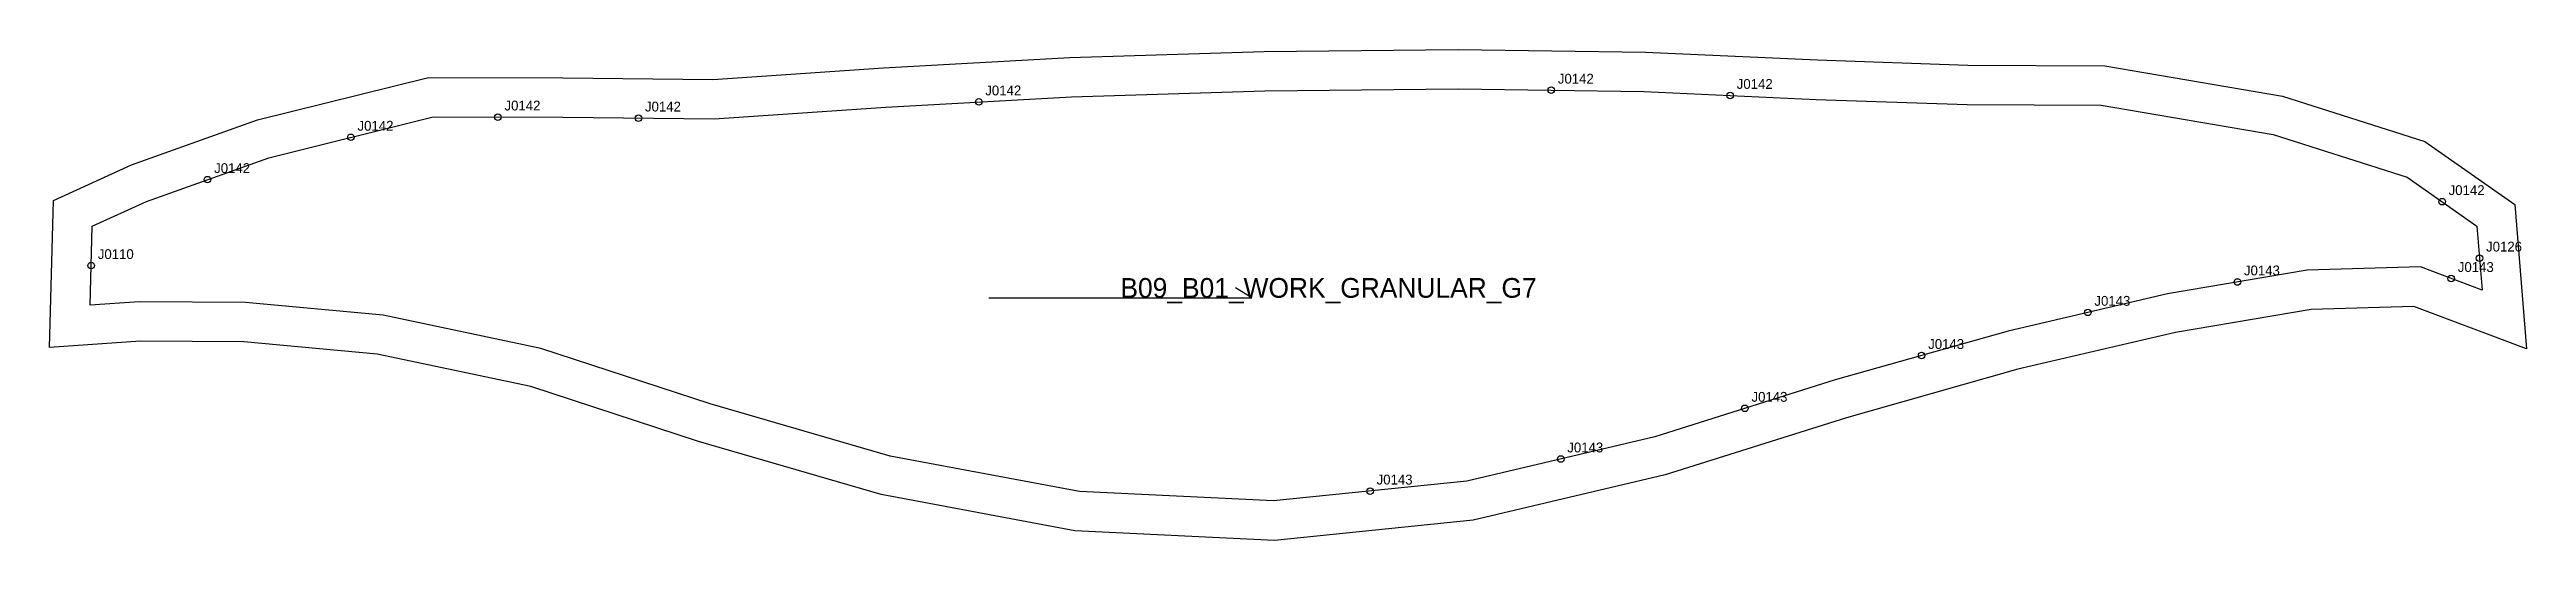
# Model space of a CAD drawing. Header units: millimetres. Extents: x -13 to 741, y -96 to 54.
import ezdxf

# ---------------------------------------------------------------- set-up
doc = ezdxf.new("R2010")
doc.units = ezdxf.units.MM
for name, color, linetype in [('CUT', 1, 'Continuous'), ('GRAIN', 3, 'Continuous'), ('LABEL', 7, 'Continuous'), ('NOTCH', 2, 'Continuous'), ('SEW', 5, 'Continuous')]:
    doc.layers.add(name, color=color, linetype=linetype)

msp = doc.modelspace()

# ---------------------------------------------------------------- linework, layer by layer
at = {"layer": 'CUT'}
msp.add_lwpolyline([(-11.79, 7.81), (11.94, 18.64), (50.22, 32.32), (102.26, 45.28), (143.2, 45.13), (188.85, 44.66), (240.7, 48.2), (297.47, 51.36), (356.55, 53.16), (415.65, 53.75), (472.6, 52.98), (524.97, 50.57), (570.72, 49.03), (612.34, 48.78), (666.46, 39.59), (709.77, 25.79), (737.1, 6.58), (740.66, -37.3), (706.38, -24.49), (675.11, -25.38), (633.83, -32.34), (585.94, -43.54), (533.74, -58.32), (478.6, -75.66), (420.2, -89.5), (359.7, -95.66), (299, -92.75), (240.04, -81.68), (184.43, -65.57), (133.4, -48.84), (86.69, -38.97), (46.06, -35.21), (14.65, -35.01), (-13.02, -36.89), (-11.79, 7.81)], close=True, dxfattribs=at)
at = {"layer": 'GRAIN'}
for p, q in [((272.83, -21.79), (352.83, -21.79)), ((352.83, -21.79), (347.83, -18.79))]:
    msp.add_line(p, q, dxfattribs=at)
at = {"layer": 'NOTCH'}
for centre in [(269.71, 37.8), (443.94, 41.37), (498.37, 39.78), (123.42, 33.2), (166.16, 32.89), (78.7, 27.04), (35.08, 14.16), (714.98, 7.46), (-0.33, -12.01), (717.78, -15.94), (726.38, -9.73), (652.7, -16.99), (607.2, -26.24), (556.62, -39.37), (502.86, -55.45), (446.81, -70.86), (388.79, -80.63)]:
    msp.add_circle(centre, 1, dxfattribs=at)
at = {"layer": 'SEW'}
msp.add_lwpolyline([(0, 0), (16.46, 7.51), (53.69, 20.82), (103.71, 33.27), (143.12, 33.13), (189.2, 32.65), (241.44, 36.22), (297.98, 39.37), (356.79, 41.17), (415.63, 41.75), (472.24, 40.98), (524.49, 38.58), (570.48, 37.03), (611.29, 36.78), (663.62, 27.9), (704.37, 14.91), (725.59, 0), (727.17, -19.45), (708.39, -12.43), (673.94, -13.41), (631.47, -20.57), (582.94, -31.92), (530.3, -46.82), (475.41, -64.08), (418.2, -77.64), (359.38, -83.63), (300.4, -80.8), (242.82, -70), (187.97, -54.1), (136.52, -37.23), (88.48, -27.09), (46.65, -23.22), (14.29, -23.01), (-0.66, -24.02)], close=True, dxfattribs=at)

# ---------------------------------------------------------------- texts
at = {"layer": 'LABEL'}
for s, height, p in [('J0142', 3, (445.94, 43.37)), ('J0142', 3, (125.42, 35.2)), ('J0142', 3, (168.16, 34.89)), ('J0142', 3, (271.71, 39.8)), ('J0142', 3, (500.37, 41.78)), ('J0142', 3, (80.7, 29.04)), ('J0142', 3, (37.08, 16.16)), ('J0142', 3, (716.98, 9.46)), ('J0110', 3, (1.67, -10.01)), ('J0126', 3, (728.38, -7.73)), ('J0143', 3, (654.7, -14.99)), ('J0143', 3, (719.78, -13.94)), ('B09_B01_WORK_GRANULAR_G7', 6, (312.83, -21.79)), ('J0143', 3, (609.2, -24.24)), ('J0143', 3, (558.62, -37.37)), ('J0143', 3, (504.86, -53.45)), ('J0143', 3, (448.81, -68.86)), ('J0143', 3, (390.79, -78.63))]:
    msp.add_text(s, height=height, dxfattribs=at).set_placement(p)

doc.saveas('drawing.dxf')
